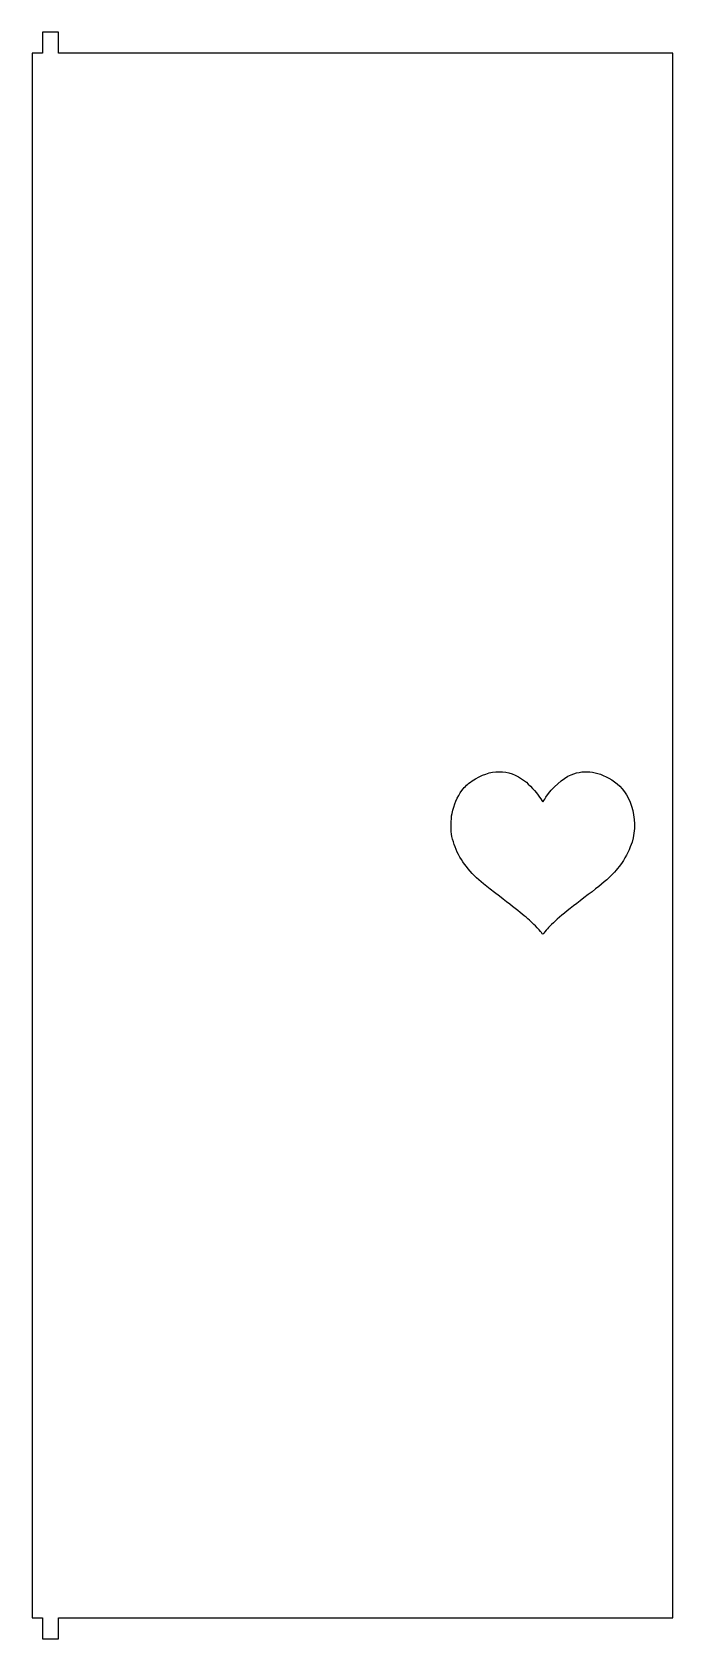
# Model space of a CAD drawing. Header units: millimetres. Extents: x 0 to 122, y 2 to 308.
import ezdxf

# ---------------------------------------------------------------- set-up
doc = ezdxf.new("R2010")
doc.units = ezdxf.units.MM
doc.layers.get('0').update_dxf_attribs({"linetype": 'CONTINUOUS'})

msp = doc.modelspace()

# ---------------------------------------------------------------- linework, layer by layer
msp.add_lwpolyline([(2, 308), (2, 304), (0, 304), (0, 6), (2, 6), (2, 2), (5, 2), (5, 6), (122, 6), (122, 304), (5, 304), (5, 308)], close=True)
for points in [[(81.85, 163.58), (82.49, 164.43), (82.85, 164.77), (83.78, 165.39)], [(83.78, 165.39), (87.29, 167.74), (90.66, 167.74), (93.77, 165.4)], [(93.77, 165.4), (94.61, 164.77), (95.97, 163.27), (96.61, 162.3)], [(97.84, 162.29), (99.01, 164.11), (101.02, 165.9), (102.64, 166.57)], [(102.64, 166.57), (105.29, 167.66), (108, 167.23), (110.9, 165.24)], [(79.95, 159.2), (80.29, 160.84), (80.98, 162.42), (81.85, 163.58)], [(96.61, 162.3), (96.92, 161.81), (97.2, 161.41), (97.22, 161.41)], [(97.22, 161.41), (97.24, 161.41), (97.52, 161.81), (97.84, 162.29)], [(110.9, 165.24), (112.31, 164.27), (113.43, 162.65), (114.12, 160.6)], [(79.94, 154.81), (79.72, 155.84), (79.73, 158.15), (79.95, 159.2)], [(114.12, 160.6), (114.84, 158.43), (114.88, 156), (114.22, 153.71)], [(84.23, 147.34), (81.96, 149.58), (80.53, 152.09), (79.94, 154.81)], [(114.22, 153.71), (113.92, 152.68), (113.02, 150.85), (112.32, 149.83)], [(88.96, 143.43), (86.27, 145.48), (85.26, 146.31), (84.23, 147.34)], [(112.32, 149.83), (110.85, 147.72), (109.53, 146.5), (105.08, 143.13)], [(95.82, 137.77), (94.38, 139.22), (92.89, 140.46), (88.96, 143.43)], [(105.08, 143.13), (101.19, 140.18), (98.94, 138.26), (97.9, 136.98)], [(96.96, 136.52), (96.84, 136.7), (96.32, 137.26), (95.82, 137.77)], [(97.22, 136.2), (97.2, 136.19), (97.08, 136.34), (96.96, 136.52)], [(97.9, 136.98), (97.55, 136.55), (97.24, 136.2), (97.22, 136.2)]]:
    msp.add_open_spline(points, degree=3)

doc.saveas('drawing.dxf')
